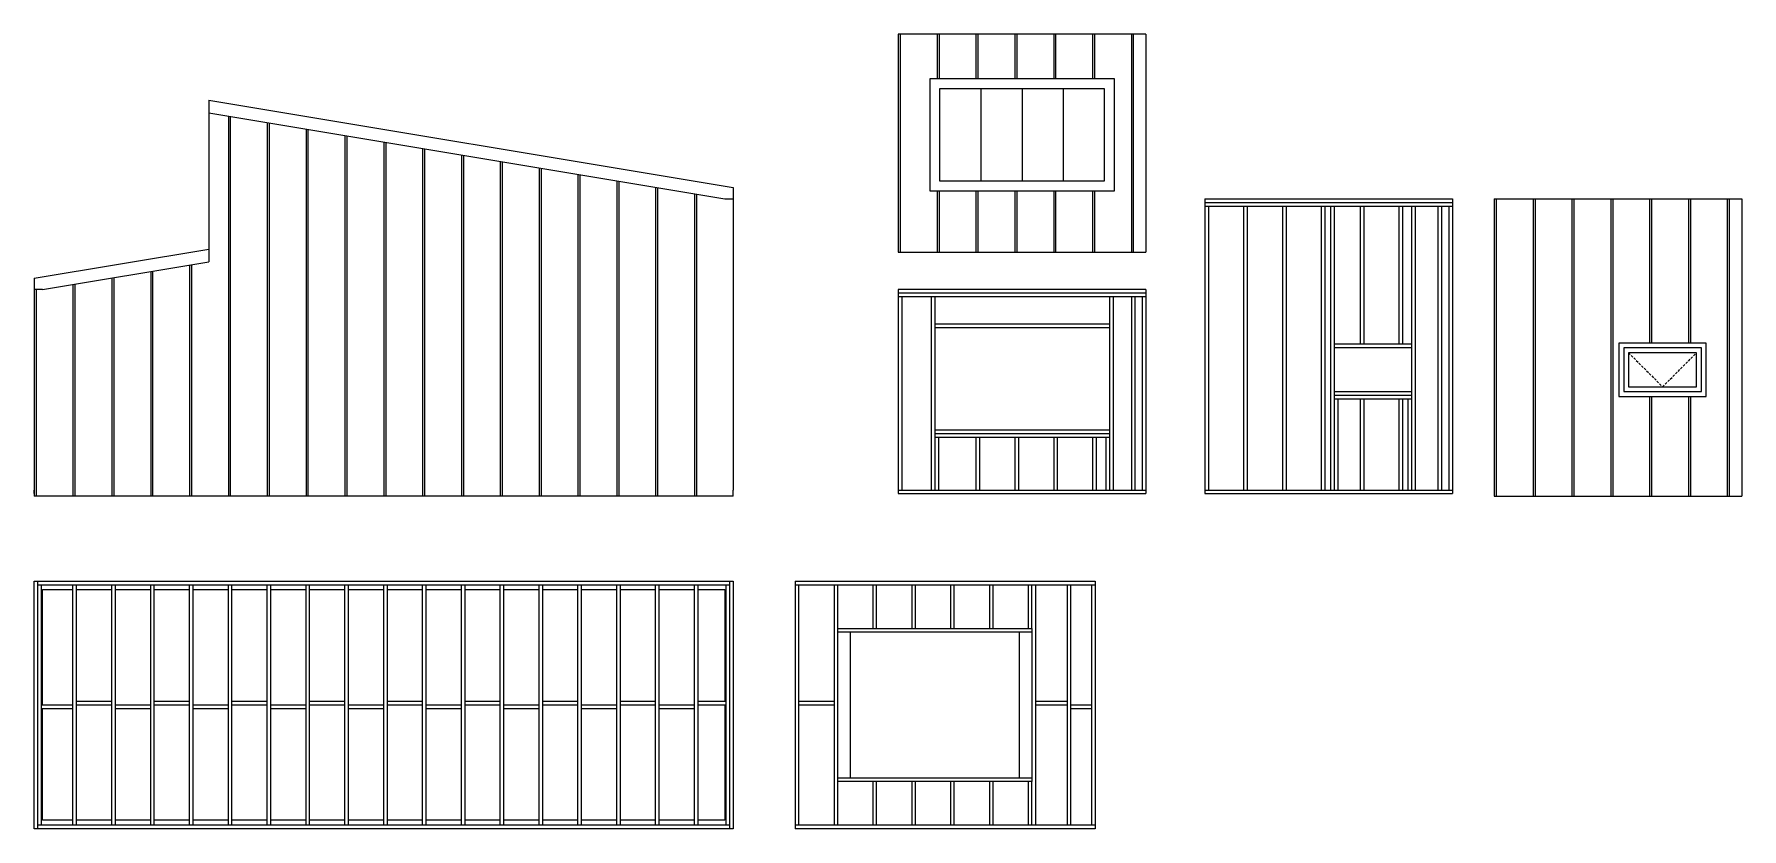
# Model space of a CAD drawing. Header units: inches. Extents: x -234 to 1040, y -15 to 525.
# Drawn here: x 336 to 1040, y 12 to 340 of the extents above; entities that cross this region are included whole.
import ezdxf

# ---------------------------------------------------------------- set-up
doc = ezdxf.new("R2010")
doc.units = ezdxf.units.IN
doc.header["$MEASUREMENT"] = 0
doc.linetypes.add('DASHEDX2', pattern=[1.5, 1, -0.5])
doc.layers.add('Direction Indicator', color=7, linetype='DASHEDX2')

msp = doc.modelspace()

# ---------------------------------------------------------------- linework, layer by layer
for p, q in [((692.5, 339.69), (692.5, 250)), ((794.5, 339.69), (692.5, 339.69)), ((693.31, 339.69), (693.31, 250)), ((708.5, 339.69), (708.5, 321.25)), ((709.31, 339.69), (709.31, 321.25)), ((724.5, 339.69), (724.5, 321.25)), ((725.31, 339.69), (725.31, 321.25)), ((740.5, 339.69), (740.5, 321.25)), ((741.31, 339.69), (741.31, 321.25)), ((756.5, 339.69), (756.5, 321.25)), ((757.31, 339.69), (757.31, 321.25)), ((772.5, 339.69), (772.5, 321.25)), ((773.31, 339.69), (773.31, 321.25)), ((788.5, 339.69), (788.5, 250)), ((789.31, 339.69), (789.31, 250)), ((794.5, 339.69), (794.5, 250)), ((781.5, 321.25), (705.5, 321.25)), ((705.5, 321.25), (705.5, 275.24)), ((709.5, 317.25), (709.5, 279.24)), ((743.5, 317.25), (709.5, 317.25)), ((726.5, 317.25), (726.5, 279.24)), ((777.5, 317.25), (743.5, 317.25)), ((743.5, 317.25), (743.5, 279.24)), ((760.5, 279.24), (760.5, 317.25)), ((777.5, 279.24), (777.5, 317.25)), ((781.5, 275.24), (781.5, 321.25)), ((408.5, 312.5), (624.5, 276.5)), ((408.5, 312.5), (408.5, 308.17)), ((408.5, 308.17), (408.5, 245.92)), ((408.5, 307.25), (621, 271.83)), ((416.5, 305.92), (416.5, 149.5)), ((417.31, 305.78), (417.31, 149.5)), ((432.5, 303.25), (432.5, 149.5)), ((433.31, 303.11), (433.31, 149.5)), ((448.5, 300.58), (448.5, 149.5)), ((449.31, 300.45), (449.31, 149.5)), ((464.5, 297.92), (464.5, 149.5)), ((465.31, 297.78), (465.31, 149.5)), ((480.5, 295.25), (480.5, 149.5)), ((481.31, 295.11), (481.31, 149.5)), ((496.5, 292.58), (496.5, 149.5)), ((497.31, 292.45), (497.31, 149.5)), ((512.5, 289.92), (512.5, 149.5)), ((513.31, 289.78), (513.31, 149.5)), ((528.5, 287.25), (528.5, 149.5)), ((529.31, 287.11), (529.31, 149.5)), ((544.5, 284.58), (544.5, 149.5)), ((545.31, 284.45), (545.31, 149.5)), ((560.5, 281.92), (560.5, 149.5)), ((561.31, 281.78), (561.31, 149.5)), ((576.5, 279.25), (576.5, 149.5)), ((577.31, 279.11), (577.31, 149.5)), ((592.5, 276.58), (592.5, 149.5)), ((593.31, 276.45), (593.31, 149.5)), ((624.5, 276.5), (624.5, 271.83)), ((705.5, 275.24), (781.5, 275.24)), ((708.5, 275.24), (708.5, 250)), ((709.31, 275.24), (709.31, 250)), ((709.5, 279.24), (743.5, 279.24)), ((724.5, 275.24), (724.5, 250)), ((725.31, 275.24), (725.31, 250)), ((740.5, 275.24), (740.5, 250)), ((741.31, 275.24), (741.31, 250)), ((743.5, 279.24), (777.5, 279.24)), ((756.5, 275.24), (756.5, 250)), ((757.31, 275.24), (757.31, 250)), ((772.5, 275.24), (772.5, 250)), ((773.31, 275.24), (773.31, 250)), ((608.5, 273.92), (608.5, 149.5)), ((609.31, 273.78), (609.31, 149.5)), ((621, 271.83), (624.5, 271.83)), ((624.5, 271.83), (624.5, 152)), ((818.75, 271.83), (818.75, 150.5)), ((818.75, 271.83), (920.75, 271.83)), ((818.75, 270.33), (920.75, 270.33)), ((818.75, 268.83), (920.75, 268.83)), ((820.25, 268.83), (820.25, 152)), ((834.75, 268.83), (834.75, 152)), ((836.25, 268.83), (836.25, 152)), ((850.75, 268.83), (850.75, 152)), ((852.25, 268.83), (852.25, 152)), ((866.75, 268.83), (866.75, 152)), ((868.25, 268.83), (868.25, 152)), ((870.6, 268.83), (870.6, 152)), ((872.1, 268.83), (872.1, 152)), ((882.75, 268.83), (882.75, 212)), ((884.25, 268.83), (884.25, 212)), ((898.75, 268.83), (898.75, 212)), ((900.25, 268.83), (900.25, 212)), ((904.1, 152), (904.1, 268.83)), ((905.6, 152), (905.6, 268.83)), ((914.75, 268.83), (914.75, 152)), ((916.25, 268.83), (916.25, 152)), ((919.25, 268.83), (919.25, 152)), ((920.75, 271.83), (920.75, 150.5)), ((938, 271.83), (938, 149.5)), ((938, 271.83), (1040, 271.83)), ((938.81, 271.83), (938.81, 149.5)), ((954, 271.83), (954, 149.5)), ((954.81, 271.83), (954.81, 149.5)), ((970, 271.83), (970, 149.5)), ((970.81, 271.83), (970.81, 149.5)), ((986, 271.83), (986, 149.5)), ((986.81, 271.83), (986.81, 149.5)), ((1002, 271.83), (1002, 212.5)), ((1002.81, 271.83), (1002.81, 212.5)), ((1018, 271.83), (1018, 212.5)), ((1018.81, 271.83), (1018.81, 212.5)), ((1034, 271.83), (1034, 149.5)), ((1034.81, 271.83), (1034.81, 149.5)), ((1040, 271.83), (1040, 149.5)), ((336.5, 239.17), (408.5, 251.17)), ((692.5, 250), (794.5, 250)), ((340, 234.5), (408.5, 245.92)), ((368.5, 239.25), (368.5, 149.5)), ((369.31, 239.39), (369.31, 149.5)), ((384.5, 241.92), (384.5, 149.5)), ((385.31, 242.05), (385.31, 149.5)), ((400.5, 244.58), (400.5, 149.5)), ((401.31, 244.72), (401.31, 149.5)), ((336.5, 239.17), (336.5, 234.5)), ((340, 234.5), (336.5, 234.5)), ((336.5, 234.5), (336.5, 149.5)), ((337.31, 234.5), (337.31, 149.5)), ((352.5, 236.58), (352.5, 149.5)), ((353.31, 236.72), (353.31, 149.5)), ((624.5, 234.5), (624.5, 233)), ((794.5, 234.5), (692.5, 234.5)), ((794.5, 233), (692.5, 233)), ((794.5, 234.5), (794.5, 150.5)), ((794.5, 231.5), (692.5, 231.5)), ((694, 231.5), (694, 152)), ((706, 231.5), (706, 152)), ((707.5, 231.5), (707.5, 152)), ((779.5, 231.5), (779.5, 152)), ((781, 231.5), (781, 152)), ((793, 231.5), (793, 152)), ((779.5, 220.25), (707.5, 220.25)), ((779.5, 218.75), (707.5, 218.75)), ((904.1, 212), (872.1, 212)), ((904.1, 210.5), (872.1, 210.5)), ((872.1, 192.5), (904.1, 192.5)), ((872.1, 191), (904.1, 191)), ((1002, 190.5), (1002, 149.5)), ((1002.81, 190.5), (1002.81, 149.5)), ((1018, 190.5), (1018, 149.5)), ((1018.81, 190.5), (1018.81, 149.5)), ((872.1, 189.5), (904.1, 189.5)), ((873.6, 189.5), (873.6, 152)), ((882.75, 189.5), (882.75, 152)), ((884.25, 189.5), (884.25, 152)), ((898.75, 189.5), (898.75, 152)), ((900.25, 189.5), (900.25, 152)), ((902.6, 152), (902.6, 189.5)), ((707.5, 176.75), (779.5, 176.75)), ((707.5, 175.25), (779.5, 175.25)), ((707.5, 173.75), (779.5, 173.75)), ((709, 173.75), (709, 152)), ((778, 173.75), (778, 152)), ((336.5, 150.5), (336.5, 152)), ((624.5, 149.5), (336.5, 149.5)), ((624.5, 149.5), (624.5, 152)), ((692.5, 152), (794.5, 152)), ((692.5, 150.5), (794.5, 150.5)), ((818.75, 152), (920.75, 152)), ((818.75, 150.5), (920.75, 150.5)), ((938, 149.5), (1040, 149.5)), ((336.5, 114.5), (624.5, 114.5)), ((336.5, 12.5), (336.5, 114.5)), ((338, 12.5), (338, 114.5)), ((338, 113), (623, 113)), ((339.5, 14), (339.5, 113)), ((352.5, 14), (352.5, 113)), ((354, 14), (354, 113)), ((368.5, 14), (368.5, 113)), ((370, 14), (370, 113)), ((384.5, 14), (384.5, 113)), ((386, 14), (386, 113)), ((400.5, 14), (400.5, 113)), ((402, 14), (402, 113)), ((416.5, 14), (416.5, 113)), ((418, 14), (418, 113)), ((432.5, 14), (432.5, 113)), ((434, 14), (434, 113)), ((448.5, 14), (448.5, 113)), ((450, 14), (450, 113)), ((464.5, 14), (464.5, 113)), ((466, 14), (466, 113)), ((480.5, 14), (480.5, 113)), ((482, 14), (482, 113)), ((496.5, 14), (496.5, 113)), ((498, 14), (498, 113)), ((512.5, 14), (512.5, 113)), ((514, 14), (514, 113)), ((528.5, 14), (528.5, 113)), ((530, 14), (530, 113)), ((544.5, 14), (544.5, 113)), ((546, 14), (546, 113)), ((560.5, 14), (560.5, 113)), ((562, 14), (562, 113)), ((576.5, 14), (576.5, 113)), ((578, 14), (578, 113)), ((592.5, 14), (592.5, 113)), ((594, 14), (594, 113)), ((608.5, 14), (608.5, 113)), ((610, 14), (610, 113)), ((621.5, 113), (621.5, 14)), ((623, 114.5), (623, 12.5)), ((624.5, 114.5), (624.5, 12.5)), ((650.04, 114.5), (773.54, 114.5)), ((650.04, 114.5), (650.04, 12.5)), ((650.04, 113), (773.54, 113)), ((651.54, 14), (651.54, 113)), ((666.04, 113), (666.04, 14)), ((667.54, 14), (667.54, 113)), ((682.04, 113), (682.04, 95)), ((683.54, 95), (683.54, 113)), ((698.04, 113), (698.04, 95)), ((699.54, 95), (699.54, 113)), ((714.04, 113), (714.04, 95)), ((715.54, 95), (715.54, 113)), ((730.04, 113), (730.04, 95)), ((731.54, 95), (731.54, 113)), ((746.04, 113), (746.04, 95)), ((747.54, 95), (747.54, 113)), ((749.04, 113), (749.04, 14)), ((762.04, 113), (762.04, 14)), ((763.54, 14), (763.54, 113)), ((772.04, 113), (772.04, 14)), ((773.54, 114.5), (773.54, 12.5)), ((667.54, 95), (747.54, 95)), ((747.54, 93.5), (667.54, 93.5)), ((672.79, 33.5), (672.79, 93.5)), ((742.29, 93.5), (742.29, 33.5)), ((747.54, 95), (747.54, 32)), ((339.5, 63.5), (352.5, 63.5)), ((354, 65), (368.5, 65)), ((354, 63.5), (368.5, 63.5)), ((370, 63.5), (384.5, 63.5)), ((386, 65), (400.5, 65)), ((386, 63.5), (400.5, 63.5)), ((402, 63.5), (416.5, 63.5)), ((418, 65), (432.5, 65)), ((418, 63.5), (432.5, 63.5)), ((434, 63.5), (448.5, 63.5)), ((450, 65), (464.5, 65)), ((450, 63.5), (464.5, 63.5)), ((466, 63.5), (480.5, 63.5)), ((482, 65), (496.5, 65)), ((482, 63.5), (496.5, 63.5)), ((498, 63.5), (512.5, 63.5)), ((514, 65), (528.5, 65)), ((514, 63.5), (528.5, 63.5)), ((530, 63.5), (544.5, 63.5)), ((546, 65), (560.5, 65)), ((546, 63.5), (560.5, 63.5)), ((562, 63.5), (576.5, 63.5)), ((578, 65), (592.5, 65)), ((578, 63.5), (592.5, 63.5)), ((594, 63.5), (608.5, 63.5)), ((610, 65), (621.5, 65)), ((610, 63.5), (621.5, 63.5)), ((651.54, 65), (666.04, 65)), ((651.54, 63.5), (666.04, 63.5)), ((749.04, 65), (762.04, 65)), ((749.04, 63.5), (762.04, 63.5)), ((763.54, 63.5), (772.04, 63.5)), ((339.5, 62), (352.5, 62)), ((370, 62), (384.5, 62)), ((402, 62), (416.5, 62)), ((434, 62), (448.5, 62)), ((466, 62), (480.5, 62)), ((498, 62), (512.5, 62)), ((530, 62), (544.5, 62)), ((562, 62), (576.5, 62)), ((594, 62), (608.5, 62)), ((763.54, 62), (772.04, 62)), ((667.54, 33.5), (747.54, 33.5)), ((747.54, 32), (667.54, 32)), ((682.04, 32), (682.04, 14)), ((683.54, 14), (683.54, 32)), ((698.04, 32), (698.04, 14)), ((699.54, 14), (699.54, 32)), ((714.04, 32), (714.04, 14)), ((715.54, 14), (715.54, 32)), ((730.04, 32), (730.04, 14)), ((731.54, 14), (731.54, 32)), ((746.04, 32), (746.04, 14)), ((747.54, 14), (747.54, 32)), ((624.5, 12.5), (336.5, 12.5)), ((623, 14), (338, 14)), ((773.54, 14), (650.04, 14)), ((773.54, 12.5), (650.04, 12.5))]:
    msp.add_line(p, q)
for points in [[(692.5, 234.5), (692.5, 233), (692.5, 152), (692.5, 150.5)], [(788.5, 231.5), (788.5, 152)], [(790, 231.5), (790, 152)], [(724.5, 173.75), (724.5, 152)], [(726, 173.75), (726, 152)], [(740.5, 173.75), (740.5, 152)], [(742, 173.75), (742, 152)], [(756.5, 173.75), (756.5, 152)], [(758, 173.75), (758, 152)], [(772.5, 173.75), (772.5, 152)], [(774, 173.75), (774, 152)], [(340, 63.5), (340, 111), (352.5, 111)], [(354, 111), (368.5, 111)], [(370, 111), (384.5, 111)], [(386, 111), (400.5, 111)], [(402, 111), (416.5, 111)], [(418, 111), (432.5, 111)], [(434, 111), (448.5, 111)], [(450, 111), (464.5, 111)], [(466, 111), (480.5, 111)], [(482, 111), (496.5, 111)], [(498, 111), (512.5, 111)], [(514, 111), (528.5, 111)], [(530, 111), (544.5, 111)], [(546, 111), (560.5, 111)], [(562, 111), (576.5, 111)], [(578, 111), (592.5, 111)], [(594, 111), (608.5, 111)], [(610, 111), (621, 111), (621, 65)], [(621, 63.5), (621, 16), (610, 16)], [(352.5, 16), (340, 16), (340, 62)], [(368.5, 16), (354, 16)], [(384.5, 16), (370, 16)], [(400.5, 16), (386, 16)], [(416.5, 16), (402, 16)], [(432.5, 16), (418, 16)], [(448.5, 16), (434, 16)], [(464.5, 16), (450, 16)], [(480.5, 16), (466, 16)], [(496.5, 16), (482, 16)], [(512.5, 16), (498, 16)], [(528.5, 16), (514, 16)], [(544.5, 16), (530, 16)], [(560.5, 16), (546, 16)], [(576.5, 16), (562, 16)], [(592.5, 16), (578, 16)], [(608.5, 16), (594, 16)]]:
    msp.add_lwpolyline(points)
for points in [[(1025.35, 212.5), (989.35, 212.5), (989.35, 190.5), (1025.35, 190.5)], [(1023.35, 210.5), (991.35, 210.5), (991.35, 192.5), (1023.35, 192.5)], [(1021.35, 208.5), (993.35, 208.5), (993.35, 194.5), (1021.35, 194.5)]]:
    msp.add_lwpolyline(points, close=True)
at = {"layer": 'Direction Indicator'}
msp.add_lwpolyline([(993.35, 208.5), (1007.35, 194.5), (1021.35, 208.5)], dxfattribs=at)

doc.saveas('drawing.dxf')
